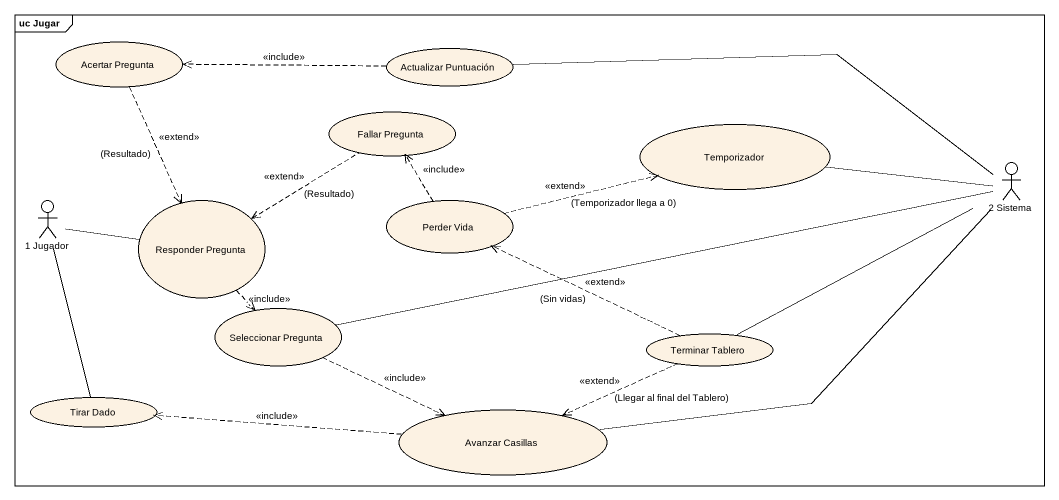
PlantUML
@startuml
mainframe uc Jugar
usecase "Acertar Pregunta" as Acertar_Pregunta
usecase "Actualizar Puntuación" as Actualizar_Puntuación
usecase "Fallar Pregunta" as Fallar_Pregunta
usecase Temporizador
actor "2 Sistema" as a2_Sistema
actor "1 Jugador" as a1_Jugador
usecase "Responder Pregunta" as Responder_Pregunta
usecase "Perder Vida" as Perder_Vida
usecase "Seleccionar Pregunta" as Seleccionar_Pregunta
usecase "Terminar Tablero" as Terminar_Tablero
usecase "Tirar Dado" as Tirar_Dado
usecase "Avanzar Casillas" as Avanzar_Casillas
Acertar_Pregunta ..> Responder_Pregunta : <<extend>>\n(Resultado)
Actualizar_Puntuación .left.> Acertar_Pregunta : <<include>>
Actualizar_Puntuación -right- a2_Sistema
Fallar_Pregunta ..> Responder_Pregunta : <<extend>>\n(Resultado)
Temporizador -right- a2_Sistema
a2_Sistema -left- Terminar_Tablero
a2_Sistema -left- Avanzar_Casillas
a1_Jugador -right- Responder_Pregunta
a1_Jugador -- Tirar_Dado
Responder_Pregunta ..> Seleccionar_Pregunta : <<include>>
Perder_Vida .up.> Fallar_Pregunta : <<include>>
Perder_Vida .right.> Temporizador : <<extend>>\n(Temporizador llega a 0)
Seleccionar_Pregunta -right- a2_Sistema
Seleccionar_Pregunta .right.> Avanzar_Casillas : <<include>>
Terminar_Tablero .left.> Perder_Vida : <<extend>>\n(Sin vidas)
Terminar_Tablero .left.> Avanzar_Casillas : <<extend>>\n(Llegar al final del Tablero)
Avanzar_Casillas .left.> Tirar_Dado : <<include>>
@enduml
